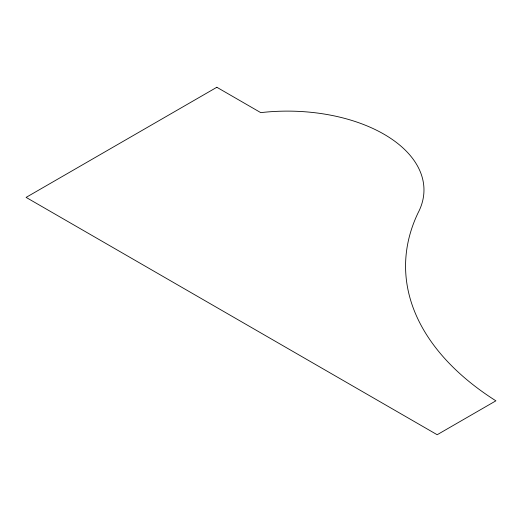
<?xml version="1.0" encoding="UTF-8"?>
<svg xmlns="http://www.w3.org/2000/svg" width="522" height="522" viewBox="0 0 522 522"><rect width="100%" height="100%" fill="white"/><g stroke="black" fill="none" stroke-linecap="round" stroke-linejoin="round"><path stroke-width="0.78" d="M216.839 87.272L26.1 197.394L437.175 434.728L495.9 400.824A346.451 200.024 0 0 1 418.096 212.819A136.549 78.835 0 0 0 260.765 112.635L216.839 87.272"/></g></svg>
